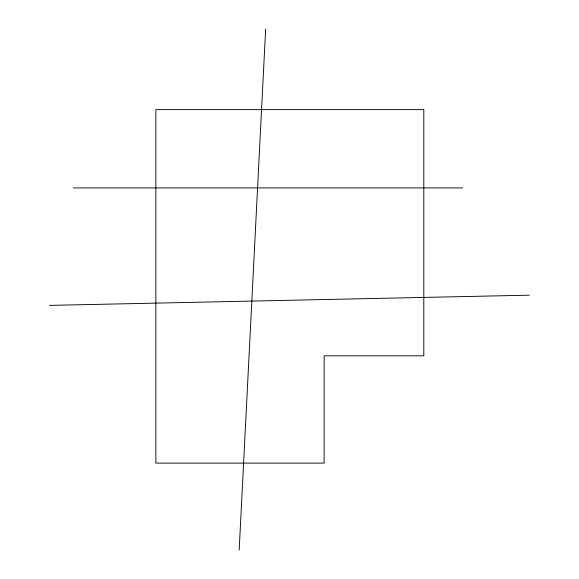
<?xml version="1.0" encoding="UTF-8"?>
<svg xmlns="http://www.w3.org/2000/svg" width="579" height="579" viewBox="0 0 579 579"><rect width="100%" height="100%" fill="white"/><g stroke="black" fill="none" stroke-linecap="round" stroke-linejoin="round"><path stroke-width="0.87" d="M239.178 550.05L265.66 28.95M49.613 305.386L529.387 295.174M73.243 187.922L462.708 187.922M423.799 109.626L155.852 109.626L155.852 463.106L324.117 463.106L324.117 355.817L423.799 355.817L423.799 109.626"/></g></svg>
